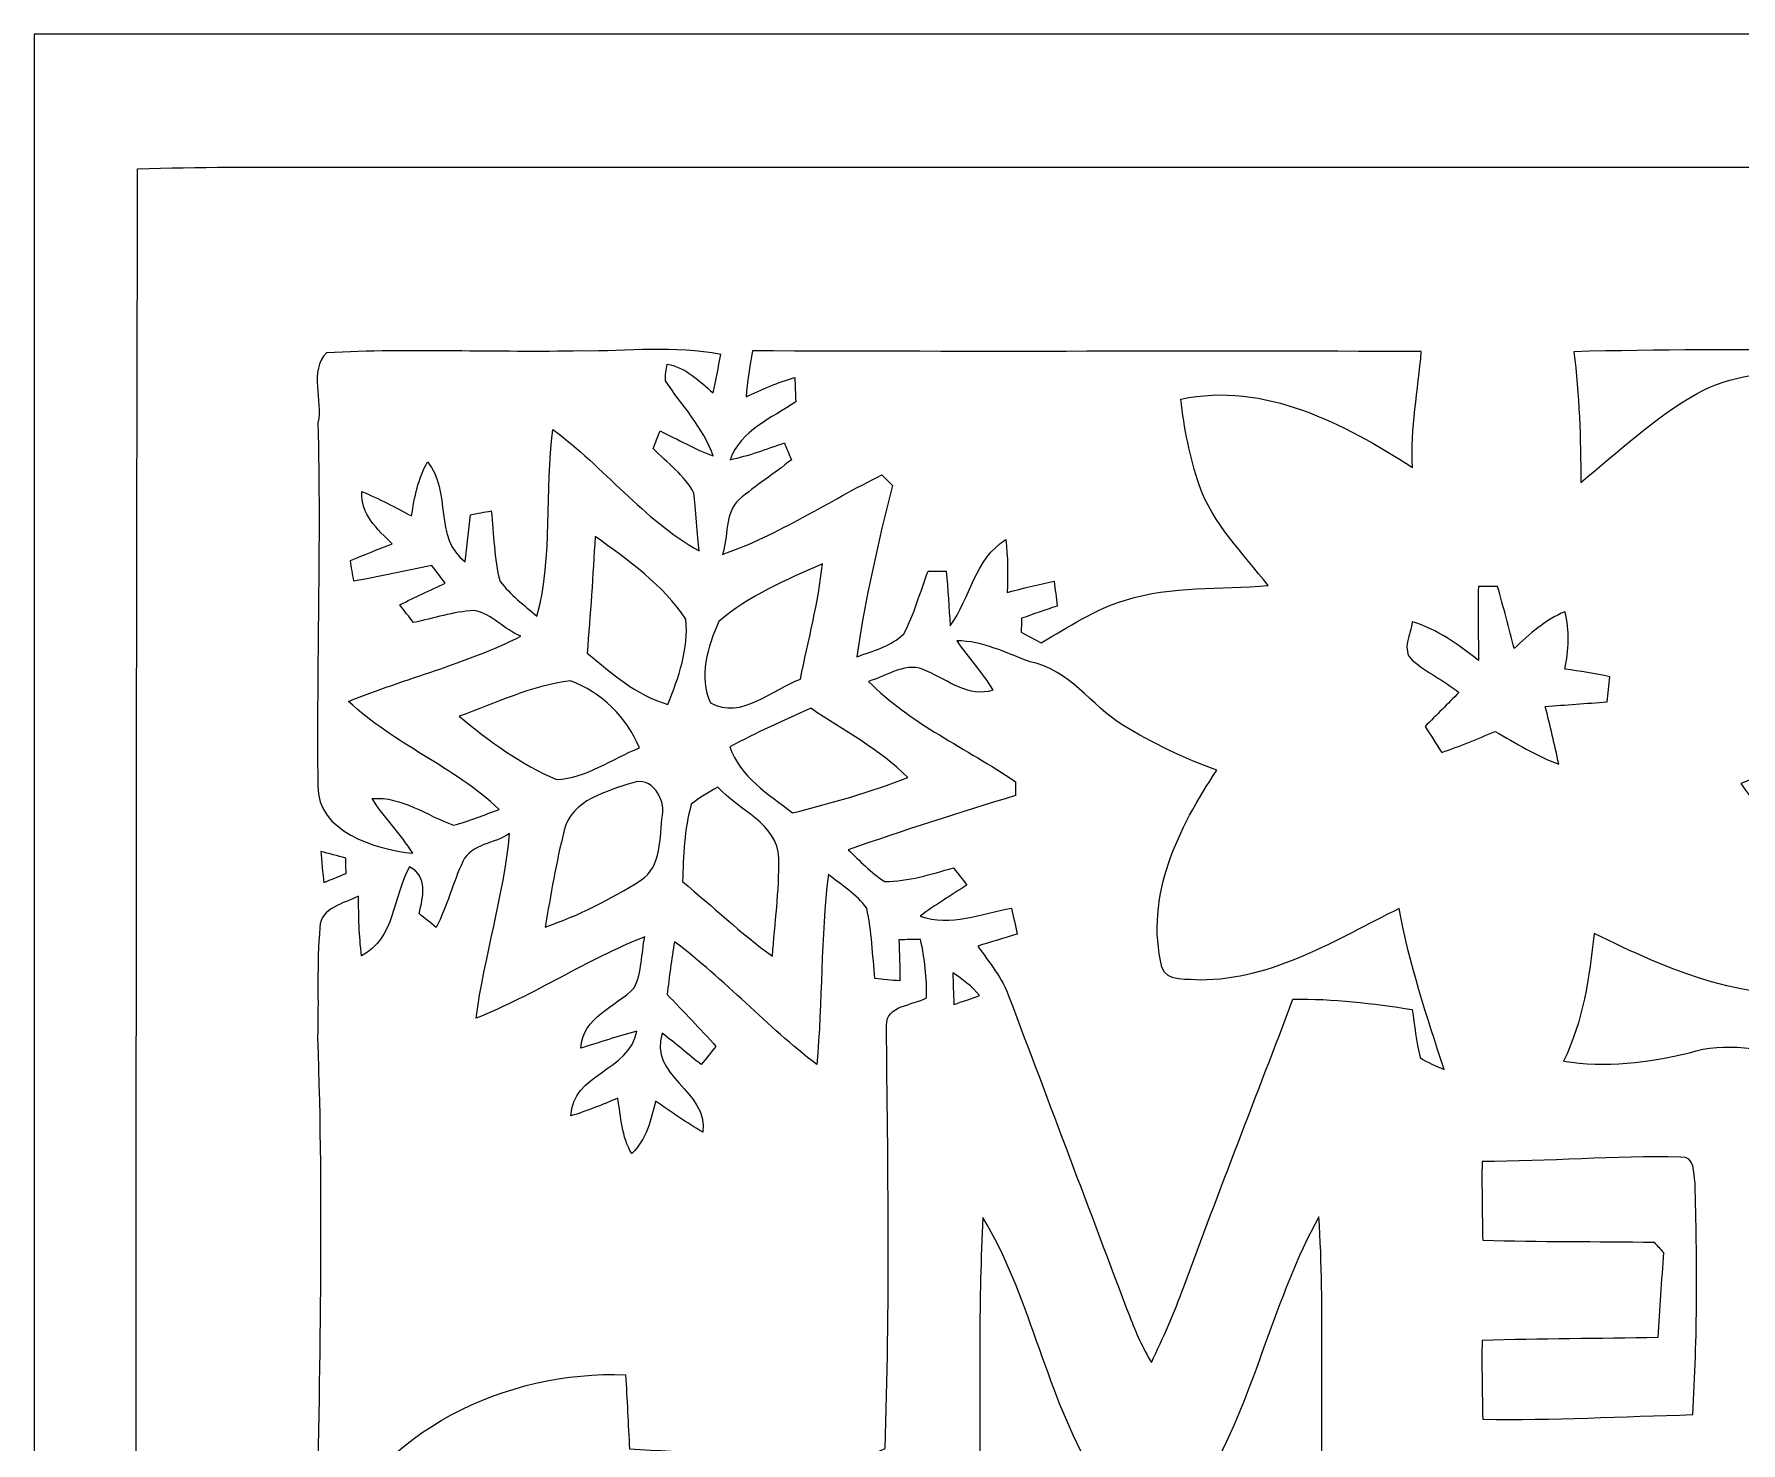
# Model space of a CAD drawing. Header units: centimetres. Extents: x -16.8 to 16.8, y -16.7 to 16.7.
# Drawn here: x -16.77 to -5, y 6.95 to 16.67 of the extents above; entities that cross this region are included whole.
import ezdxf

# ---------------------------------------------------------------- set-up
doc = ezdxf.new("R2010")
doc.units = ezdxf.units.CM
doc.header["$MEASUREMENT"] = 0
doc.layers.add('Layer 1', color=7, linetype='Continuous')

msp = doc.modelspace()

# ---------------------------------------------------------------- linework, layer by layer
at = {"layer": 'Layer 1', "color": 7}
for points, knots in [([(-16.77458, 16.66875), (-16.77458, 16.66875), (16.77458, 16.66875), (16.77458, 16.66875), (16.77458, 16.66875), (16.77458, 16.66875), (16.77458, -16.66875), (16.77458, -16.66875), (16.77458, -16.66875), (16.77458, -16.66875), (-16.77458, -16.66875), (-16.77458, -16.66875), (-16.77458, -16.66875), (-16.77458, -16.66875), (-16.77458, 16.66875), (-16.77458, 16.66875), (-16.77458, 16.66875), (-16.77458, 16.66875), (-16.77458, 16.66875), (-16.77458, 16.66875)], [0, 0, 0, 0, 0.16666667, 0.16666667, 0.16666667, 0.16666667, 0.33333333, 0.33333333, 0.33333333, 0.33333333, 0.5, 0.5, 0.5, 0.5, 0.66666667, 0.66666667, 0.66666667, 0.66666667, 1, 1, 1, 1]), ([(-16.06056, 15.74024), (-16.08032, 8.00664), (-16.06338, 0.2727), (-16.06903, -7.46125), (-16.06903, -7.46125), (-16.06162, -10.29264), (-16.0842, -13.12439), (-16.05774, -15.95543), (-16.05774, -15.95543), (-8.24159, -15.97342), (-0.42545, -15.9579), (7.39069, -15.96319), (7.39069, -15.96319), (10.10426, -15.95579), (12.81818, -15.97836), (15.53139, -15.95191), (15.53139, -15.95191), (15.5508, -8.21796), (15.53422, -0.48436), (15.53986, 7.24958), (15.53986, 7.24958), (15.53245, 10.08098), (15.55503, 12.91272), (15.52857, 15.74377), (15.52857, 15.74377), (5.41937, 15.76246), (-4.68983, 15.74518), (-14.79903, 15.75223), (-14.79903, 15.75223), (-15.21954, 15.75294), (-15.6404, 15.75223), (-16.06056, 15.74024)], [0, 0, 0, 0, 0.11111111, 0.11111111, 0.11111111, 0.11111111, 0.22222222, 0.22222222, 0.22222222, 0.22222222, 0.33333333, 0.33333333, 0.33333333, 0.33333333, 0.44444444, 0.44444444, 0.44444444, 0.44444444, 0.55555556, 0.55555556, 0.55555556, 0.55555556, 0.66666667, 0.66666667, 0.66666667, 0.66666667, 0.77777778, 0.77777778, 0.77777778, 0.77777778, 1, 1, 1, 1]), ([(-12.99986, 14.484), (-12.67919, 14.47976), (-12.35534, 14.52351), (-12.03784, 14.46001), (-12.03784, 14.46001), (-12.05371, 14.37111), (-12.07135, 14.28256), (-12.08934, 14.19437), (-12.08934, 14.19437), (-12.18424, 14.27586), (-12.27773, 14.3697), (-12.40649, 14.39298), (-12.40649, 14.39298), (-12.41566, 14.35559), (-12.41989, 14.31749), (-12.41954, 14.27903), (-12.41954, 14.27903), (-12.30701, 14.10829), (-12.15884, 13.9573), (-12.0904, 13.7608), (-12.0904, 13.7608), (-12.21811, 13.80525), (-12.33382, 13.87687), (-12.45658, 13.93225), (-12.45658, 13.93225), (-12.47246, 13.89204), (-12.48798, 13.85182), (-12.5035, 13.8116), (-12.5035, 13.8116), (-12.40755, 13.71177), (-12.28654, 13.62886), (-12.22269, 13.50292), (-12.22269, 13.50292), (-12.21387, 13.40379), (-12.19623, 13.20518), (-12.18706, 13.10605), (-12.18706, 13.10605), (-12.573, 13.32195), (-12.84358, 13.68249), (-13.1953, 13.94248), (-13.1953, 13.94248), (-13.2528, 13.51527), (-13.19213, 13.07253), (-13.30572, 12.65449), (-13.30572, 12.65449), (-13.39321, 12.73104), (-13.48952, 12.8016), (-13.55937, 12.89509), (-13.55937, 12.89509), (-13.60593, 13.05172), (-13.59923, 13.21964), (-13.62146, 13.38086), (-13.62146, 13.38086), (-13.66908, 13.37239), (-13.71671, 13.36357), (-13.76468, 13.3544), (-13.76468, 13.3544), (-13.77527, 13.24645), (-13.78726, 13.13815), (-13.80031, 13.0302), (-13.80031, 13.0302), (-14.02151, 13.19107), (-13.89309, 13.51774), (-14.06031, 13.71882), (-14.06031, 13.71882), (-14.12699, 13.60487), (-14.15098, 13.4747), (-14.17038, 13.34594), (-14.17038, 13.34594), (-14.28327, 13.40556), (-14.3951, 13.46623), (-14.51328, 13.51421), (-14.51328, 13.51421), (-14.5221, 13.35793), (-14.40815, 13.25245), (-14.30373, 13.15508), (-14.30373, 13.15508), (-14.40004, 13.11628), (-14.4967, 13.07853), (-14.59265, 13.03867), (-14.59265, 13.03867), (-14.58489, 12.99139), (-14.57713, 12.94412), (-14.56902, 12.89685), (-14.56902, 12.89685), (-14.38875, 12.92754), (-14.21024, 12.96846), (-14.03068, 13.0048), (-14.03068, 13.0048), (-13.99999, 12.96423), (-13.96894, 12.92366), (-13.93825, 12.88309), (-13.93825, 12.88309), (-14.04267, 12.833), (-14.14851, 12.78608), (-14.25152, 12.73281), (-14.25152, 12.73281), (-14.22012, 12.69224), (-14.18872, 12.65167), (-14.15733, 12.6111), (-14.15733, 12.6111), (-14.01868, 12.64003), (-13.88251, 12.68624), (-13.74034, 12.694), (-13.74034, 12.694), (-13.61828, 12.67284), (-13.52903, 12.56171), (-13.41649, 12.5162), (-13.41649, 12.5162), (-13.79749, 12.32641), (-14.21271, 12.22587), (-14.60606, 12.06782), (-14.60606, 12.06782), (-14.29314, 11.7729), (-13.87793, 11.61662), (-13.56572, 11.3224), (-13.56572, 11.3224), (-13.67014, 11.28501), (-13.77244, 11.23915), (-13.8811, 11.21445), (-13.8811, 11.21445), (-14.06701, 11.27831), (-14.23599, 11.41518), (-14.44343, 11.39684), (-14.44343, 11.39684), (-14.35982, 11.26384), (-14.24517, 11.15377), (-14.16262, 11.01972), (-14.16262, 11.01972), (-14.4205, 11.049), (-14.82266, 11.16683), (-14.81702, 11.48574), (-14.81702, 11.48574), (-14.8276, 12.32006), (-14.79515, 13.15402), (-14.81631, 13.98799), (-14.81631, 13.98799), (-14.78174, 14.14039), (-14.88052, 14.34641), (-14.7574, 14.47165), (-14.7574, 14.47165), (-14.17214, 14.50164), (-13.58583, 14.472), (-12.99986, 14.484)], [0, 0, 0, 0, 0.02702703, 0.02702703, 0.02702703, 0.02702703, 0.05405405, 0.05405405, 0.05405405, 0.05405405, 0.08108108, 0.08108108, 0.08108108, 0.08108108, 0.10810811, 0.10810811, 0.10810811, 0.10810811, 0.13513514, 0.13513514, 0.13513514, 0.13513514, 0.16216216, 0.16216216, 0.16216216, 0.16216216, 0.18918919, 0.18918919, 0.18918919, 0.18918919, 0.21621622, 0.21621622, 0.21621622, 0.21621622, 0.24324324, 0.24324324, 0.24324324, 0.24324324, 0.27027027, 0.27027027, 0.27027027, 0.27027027, 0.2972973, 0.2972973, 0.2972973, 0.2972973, 0.32432432, 0.32432432, 0.32432432, 0.32432432, 0.35135135, 0.35135135, 0.35135135, 0.35135135, 0.37837838, 0.37837838, 0.37837838, 0.37837838, 0.40540541, 0.40540541, 0.40540541, 0.40540541, 0.43243243, 0.43243243, 0.43243243, 0.43243243, 0.45945946, 0.45945946, 0.45945946, 0.45945946, 0.48648649, 0.48648649, 0.48648649, 0.48648649, 0.51351351, 0.51351351, 0.51351351, 0.51351351, 0.54054054, 0.54054054, 0.54054054, 0.54054054, 0.56756757, 0.56756757, 0.56756757, 0.56756757, 0.59459459, 0.59459459, 0.59459459, 0.59459459, 0.62162162, 0.62162162, 0.62162162, 0.62162162, 0.64864865, 0.64864865, 0.64864865, 0.64864865, 0.67567568, 0.67567568, 0.67567568, 0.67567568, 0.7027027, 0.7027027, 0.7027027, 0.7027027, 0.72972973, 0.72972973, 0.72972973, 0.72972973, 0.75675676, 0.75675676, 0.75675676, 0.75675676, 0.78378378, 0.78378378, 0.78378378, 0.78378378, 0.81081081, 0.81081081, 0.81081081, 0.81081081, 0.83783784, 0.83783784, 0.83783784, 0.83783784, 0.86486486, 0.86486486, 0.86486486, 0.86486486, 0.89189189, 0.89189189, 0.89189189, 0.89189189, 0.91891892, 0.91891892, 0.91891892, 0.91891892, 0.94594595, 0.94594595, 0.94594595, 0.94594595, 1, 1, 1, 1]), ([(-11.8177, 14.48435), (-10.27994, 14.47765), (-8.74219, 14.4847), (-7.20408, 14.48047), (-7.20408, 14.48047), (-7.22559, 14.21412), (-7.28028, 13.94989), (-7.26581, 13.68143), (-7.26581, 13.68143), (-7.73748, 13.98411), (-8.28322, 14.27339), (-8.86354, 14.15203), (-8.86354, 14.15203), (-8.84096, 13.95095), (-8.80039, 13.75198), (-8.7376, 13.55972), (-8.7376, 13.55972), (-8.642, 13.29126), (-8.43209, 13.08735), (-8.26135, 12.86581), (-8.26135, 12.86581), (-8.58908, 12.83688), (-8.92669, 12.86827), (-9.24419, 12.76562), (-9.24419, 12.76562), (-9.4555, 12.70564), (-9.63895, 12.579), (-9.82733, 12.47069), (-9.82733, 12.47069), (-9.87319, 12.49504), (-9.91941, 12.51938), (-9.96527, 12.54372), (-9.96527, 12.54372), (-9.96456, 12.56806), (-9.9628, 12.61639), (-9.96209, 12.64073), (-9.96209, 12.64073), (-9.8806, 12.66896), (-9.79911, 12.69718), (-9.71726, 12.72505), (-9.71726, 12.72505), (-9.72361, 12.78184), (-9.72996, 12.83899), (-9.73667, 12.89579), (-9.73667, 12.89579), (-9.84568, 12.87462), (-9.95327, 12.84605), (-10.06122, 12.81924), (-10.06122, 12.81924), (-10.05664, 12.94059), (-10.05628, 13.06266), (-10.0711, 13.18331), (-10.0711, 13.18331), (-10.28277, 13.04996), (-10.31804, 12.78043), (-10.45422, 12.58746), (-10.45422, 12.58746), (-10.46374, 12.71376), (-10.47009, 12.8397), (-10.48173, 12.96564), (-10.48173, 12.96564), (-10.51278, 12.96529), (-10.57557, 12.96494), (-10.60662, 12.96494), (-10.60662, 12.96494), (-10.66377, 12.82136), (-10.7001, 12.66896), (-10.77524, 12.53314), (-10.77524, 12.53314), (-10.86379, 12.44847), (-10.98621, 12.41425), (-11.09945, 12.37544), (-11.09945, 12.37544), (-11.04124, 12.77338), (-10.95199, 13.16602), (-10.85321, 13.55549), (-10.85321, 13.55549), (-10.8772, 13.58018), (-10.90119, 13.60487), (-10.92518, 13.62922), (-10.92518, 13.62922), (-11.29312, 13.44895), (-11.63708, 13.21435), (-12.02655, 13.081), (-12.02655, 13.081), (-11.98245, 13.19847), (-12.01385, 13.36604), (-11.91084, 13.46059), (-11.91084, 13.46059), (-11.79513, 13.55725), (-11.66742, 13.63874), (-11.5503, 13.73364), (-11.5503, 13.73364), (-11.56653, 13.77244), (-11.5824, 13.81125), (-11.59863, 13.85006), (-11.59863, 13.85006), (-11.72175, 13.80596), (-11.84487, 13.76151), (-11.97293, 13.73364), (-11.97293, 13.73364), (-11.90025, 13.9379), (-11.68718, 14.01939), (-11.52031, 14.13334), (-11.52031, 14.13334), (-11.52243, 14.18872), (-11.52419, 14.24446), (-11.52631, 14.3002), (-11.52631, 14.3002), (-11.64378, 14.26916), (-11.7535, 14.2173), (-11.86321, 14.1672), (-11.86321, 14.1672), (-11.85369, 14.27374), (-11.83746, 14.37957), (-11.8177, 14.48435)], [0, 0, 0, 0, 0.03333333, 0.03333333, 0.03333333, 0.03333333, 0.06666667, 0.06666667, 0.06666667, 0.06666667, 0.1, 0.1, 0.1, 0.1, 0.13333333, 0.13333333, 0.13333333, 0.13333333, 0.16666667, 0.16666667, 0.16666667, 0.16666667, 0.2, 0.2, 0.2, 0.2, 0.23333333, 0.23333333, 0.23333333, 0.23333333, 0.26666667, 0.26666667, 0.26666667, 0.26666667, 0.3, 0.3, 0.3, 0.3, 0.33333333, 0.33333333, 0.33333333, 0.33333333, 0.36666667, 0.36666667, 0.36666667, 0.36666667, 0.4, 0.4, 0.4, 0.4, 0.43333333, 0.43333333, 0.43333333, 0.43333333, 0.46666667, 0.46666667, 0.46666667, 0.46666667, 0.5, 0.5, 0.5, 0.5, 0.53333333, 0.53333333, 0.53333333, 0.53333333, 0.56666667, 0.56666667, 0.56666667, 0.56666667, 0.6, 0.6, 0.6, 0.6, 0.63333333, 0.63333333, 0.63333333, 0.63333333, 0.66666667, 0.66666667, 0.66666667, 0.66666667, 0.7, 0.7, 0.7, 0.7, 0.73333333, 0.73333333, 0.73333333, 0.73333333, 0.76666667, 0.76666667, 0.76666667, 0.76666667, 0.8, 0.8, 0.8, 0.8, 0.83333333, 0.83333333, 0.83333333, 0.83333333, 0.86666667, 0.86666667, 0.86666667, 0.86666667, 0.9, 0.9, 0.9, 0.9, 0.93333333, 0.93333333, 0.93333333, 0.93333333, 1, 1, 1, 1]), ([(-6.15244, 14.47871), (-4.98369, 14.51116), (-3.81423, 14.47165), (-2.64513, 14.47306), (-2.64513, 14.47306), (-2.91747, 14.16544), (-3.20499, 13.86734), (-3.43288, 13.52444), (-3.43288, 13.52444), (-3.63326, 13.16708), (-3.40536, 12.67037), (-3.00955, 12.58499), (-3.00955, 12.58499), (-2.87514, 12.53772), (-2.71709, 12.53031), (-2.59468, 12.61392), (-2.59468, 12.61392), (-2.3435, 12.74657), (-2.22109, 13.0175), (-2.00237, 13.18648), (-2.00237, 13.18648), (-1.86584, 13.23481), (-1.72438, 13.12686), (-1.59526, 13.09017), (-1.59526, 13.09017), (-1.63195, 12.97481), (-1.62913, 12.84111), (-1.69474, 12.73457), (-1.69474, 12.73457), (-2.08774, 12.1599), (-2.56328, 11.64907), (-2.97709, 11.09028), (-2.97709, 11.09028), (-3.20569, 10.77877), (-3.47521, 10.49726), (-3.67524, 10.16529), (-3.67524, 10.16529), (-3.7719, 10.01007), (-3.77119, 9.80581), (-3.69429, 9.64247), (-3.69429, 9.64247), (-3.61456, 9.44633), (-3.41559, 9.34261), (-3.26178, 9.21279), (-3.26178, 9.21279), (-3.2699, 9.10766), (-3.27554, 9.00077), (-3.28789, 8.896), (-3.28789, 8.896), (-3.44734, 9.03746), (-3.57364, 9.21738), (-3.76096, 9.32497), (-3.76096, 9.32497), (-4.00685, 9.49607), (-4.30424, 9.5631), (-4.5914, 9.62695), (-4.5914, 9.62695), (-4.84152, 9.66011), (-5.10787, 9.72679), (-5.35446, 9.64494), (-5.35446, 9.64494), (-5.63633, 9.57651), (-5.93443, 9.54017), (-6.223, 9.58603), (-6.223, 9.58603), (-6.08753, 9.86226), (-6.04414, 10.16459), (-6.01204, 10.46692), (-6.01204, 10.46692), (-5.49981, 10.21715), (-4.91984, 9.95751), (-4.34023, 10.08204), (-4.34023, 10.08204), (-4.37833, 10.30464), (-4.4256, 10.52724), (-4.50427, 10.73961), (-4.50427, 10.73961), (-4.60975, 11.02889), (-4.82353, 11.25573), (-5.00027, 11.50197), (-5.00027, 11.50197), (-4.43759, 11.70587), (-3.84281, 11.99762), (-3.5814, 12.57124), (-3.5814, 12.57124), (-3.91936, 12.80724), (-4.32506, 12.88203), (-4.72158, 12.95365), (-4.72158, 12.95365), (-4.5212, 13.38686), (-4.45664, 13.86911), (-4.54166, 14.34006), (-4.54166, 14.34006), (-4.79919, 14.33618), (-5.0733, 14.32348), (-5.30119, 14.19013), (-5.30119, 14.19013), (-5.59788, 14.02609), (-5.84165, 13.78867), (-6.10376, 13.57771), (-6.10376, 13.57771), (-6.10553, 13.87863), (-6.11188, 14.1799), (-6.15244, 14.47871)], [0, 0, 0, 0, 0.03703704, 0.03703704, 0.03703704, 0.03703704, 0.07407407, 0.07407407, 0.07407407, 0.07407407, 0.11111111, 0.11111111, 0.11111111, 0.11111111, 0.14814815, 0.14814815, 0.14814815, 0.14814815, 0.18518519, 0.18518519, 0.18518519, 0.18518519, 0.22222222, 0.22222222, 0.22222222, 0.22222222, 0.25925926, 0.25925926, 0.25925926, 0.25925926, 0.2962963, 0.2962963, 0.2962963, 0.2962963, 0.33333333, 0.33333333, 0.33333333, 0.33333333, 0.37037037, 0.37037037, 0.37037037, 0.37037037, 0.40740741, 0.40740741, 0.40740741, 0.40740741, 0.44444444, 0.44444444, 0.44444444, 0.44444444, 0.48148148, 0.48148148, 0.48148148, 0.48148148, 0.51851852, 0.51851852, 0.51851852, 0.51851852, 0.55555556, 0.55555556, 0.55555556, 0.55555556, 0.59259259, 0.59259259, 0.59259259, 0.59259259, 0.62962963, 0.62962963, 0.62962963, 0.62962963, 0.66666667, 0.66666667, 0.66666667, 0.66666667, 0.7037037, 0.7037037, 0.7037037, 0.7037037, 0.74074074, 0.74074074, 0.74074074, 0.74074074, 0.77777778, 0.77777778, 0.77777778, 0.77777778, 0.81481481, 0.81481481, 0.81481481, 0.81481481, 0.85185185, 0.85185185, 0.85185185, 0.85185185, 0.88888889, 0.88888889, 0.88888889, 0.88888889, 0.92592593, 0.92592593, 0.92592593, 0.92592593, 1, 1, 1, 1]), ([(-12.90426, 13.20482), (-12.67601, 13.04184), (-12.43506, 12.86969), (-12.27914, 12.63368), (-12.27914, 12.63368), (-12.25621, 12.43118), (-12.32923, 12.23186), (-12.40261, 12.0463), (-12.40261, 12.0463), (-12.61992, 12.10874), (-12.78819, 12.26114), (-12.95929, 12.39979), (-12.95929, 12.39979), (-12.93777, 12.6679), (-12.91837, 12.93636), (-12.90426, 13.20482)], [0, 0, 0, 0, 0.2, 0.2, 0.2, 0.2, 0.4, 0.4, 0.4, 0.4, 0.6, 0.6, 0.6, 0.6, 1, 1, 1, 1]), ([(-12.05054, 12.6178), (-11.84593, 12.79948), (-11.58311, 12.90391), (-11.33581, 13.01679), (-11.33581, 13.01679), (-11.36474, 12.74762), (-11.43423, 12.48551), (-11.48786, 12.22093), (-11.48786, 12.22093), (-11.6773, 12.15072), (-11.89708, 11.93906), (-12.10839, 12.05724), (-12.10839, 12.05724), (-12.192, 12.23257), (-12.12674, 12.44917), (-12.05054, 12.6178)], [0, 0, 0, 0, 0.2, 0.2, 0.2, 0.2, 0.4, 0.4, 0.4, 0.4, 0.6, 0.6, 0.6, 0.6, 1, 1, 1, 1]), ([(-6.81002, 12.85981), (-6.77686, 12.85981), (-6.71089, 12.85946), (-6.67773, 12.85946), (-6.67773, 12.85946), (-6.63787, 12.71729), (-6.59941, 12.57476), (-6.56273, 12.43154), (-6.56273, 12.43154), (-6.45971, 12.53314), (-6.34859, 12.62909), (-6.21348, 12.68589), (-6.21348, 12.68589), (-6.18102, 12.55536), (-6.18561, 12.4206), (-6.21348, 12.29007), (-6.21348, 12.29007), (-6.10976, 12.2749), (-6.00569, 12.25973), (-5.90303, 12.23716), (-5.90303, 12.23716), (-5.90973, 12.1793), (-5.91573, 12.12144), (-5.92243, 12.06394), (-5.92243, 12.06394), (-6.06566, 12.05336), (-6.20783, 12.04313), (-6.35035, 12.03219), (-6.35035, 12.03219), (-6.31366, 11.90131), (-6.28509, 11.76831), (-6.25651, 11.63532), (-6.25651, 11.63532), (-6.41209, 11.69106), (-6.55179, 11.78031), (-6.69537, 11.86004), (-6.69537, 11.86004), (-6.81673, 11.80853), (-6.93843, 11.75738), (-7.06367, 11.71504), (-7.06367, 11.71504), (-7.10177, 11.77466), (-7.13987, 11.83464), (-7.17762, 11.89461), (-7.17762, 11.89461), (-7.10001, 11.97257), (-7.02204, 12.05054), (-6.94514, 12.12956), (-6.94514, 12.12956), (-7.04744, 12.21034), (-7.16774, 12.26608), (-7.26652, 12.35146), (-7.26652, 12.35146), (-7.34413, 12.42236), (-7.27639, 12.53137), (-7.26687, 12.61604), (-7.26687, 12.61604), (-7.09295, 12.5663), (-6.94866, 12.4587), (-6.80967, 12.34899), (-6.80967, 12.34899), (-6.81038, 12.51938), (-6.81496, 12.68977), (-6.81002, 12.85981)], [0, 0, 0, 0, 0.05882353, 0.05882353, 0.05882353, 0.05882353, 0.11764706, 0.11764706, 0.11764706, 0.11764706, 0.17647059, 0.17647059, 0.17647059, 0.17647059, 0.23529412, 0.23529412, 0.23529412, 0.23529412, 0.29411765, 0.29411765, 0.29411765, 0.29411765, 0.35294118, 0.35294118, 0.35294118, 0.35294118, 0.41176471, 0.41176471, 0.41176471, 0.41176471, 0.47058824, 0.47058824, 0.47058824, 0.47058824, 0.52941176, 0.52941176, 0.52941176, 0.52941176, 0.58823529, 0.58823529, 0.58823529, 0.58823529, 0.64705882, 0.64705882, 0.64705882, 0.64705882, 0.70588235, 0.70588235, 0.70588235, 0.70588235, 0.76470588, 0.76470588, 0.76470588, 0.76470588, 0.82352941, 0.82352941, 0.82352941, 0.82352941, 0.88235294, 0.88235294, 0.88235294, 0.88235294, 1, 1, 1, 1]), ([(-10.40906, 12.48516), (-10.2295, 12.48551), (-10.06863, 12.40084), (-9.90388, 12.34017), (-9.90388, 12.34017), (-9.63224, 12.28866), (-9.48373, 12.03995), (-9.26289, 11.90272), (-9.26289, 11.90272), (-9.05792, 11.77925), (-8.84132, 11.67377), (-8.61554, 11.59369), (-8.61554, 11.59369), (-8.87801, 11.19576), (-9.11543, 10.72515), (-8.99336, 10.23408), (-8.99336, 10.23408), (-8.96549, 10.12719), (-8.80145, 10.15541), (-8.73054, 10.14554), (-8.73054, 10.14554), (-8.22678, 10.14554), (-7.79216, 10.42635), (-7.35612, 10.63978), (-7.35612, 10.63978), (-7.28909, 10.25984), (-7.16527, 9.89471), (-7.04709, 9.52888), (-7.04709, 9.52888), (-7.10318, 9.55393), (-7.16209, 9.57545), (-7.21184, 9.61178), (-7.21184, 9.61178), (-7.239, 9.72079), (-7.25064, 9.83156), (-7.26652, 9.94198), (-7.26652, 9.94198), (-7.53851, 9.98608), (-7.81403, 10.01748), (-8.08955, 10.01466), (-8.08955, 10.01466), (-8.33861, 9.35249), (-8.59966, 8.69456), (-8.84308, 8.02993), (-8.84308, 8.02993), (-8.90799, 7.85177), (-8.9849, 7.67856), (-9.06674, 7.50746), (-9.06674, 7.50746), (-9.12495, 7.60906), (-9.17469, 7.71525), (-9.21597, 7.82461), (-9.21597, 7.82461), (-9.49396, 8.55804), (-9.76948, 9.29217), (-10.04711, 10.02559), (-10.04711, 10.02559), (-10.09333, 10.15859), (-10.18505, 10.26654), (-10.26442, 10.38013), (-10.26442, 10.38013), (-10.17411, 10.40836), (-10.08345, 10.43517), (-9.99278, 10.46268), (-9.99278, 10.46268), (-10.00548, 10.52266), (-10.01854, 10.58228), (-10.03124, 10.64189), (-10.03124, 10.64189), (-10.23867, 10.60344), (-10.45281, 10.51278), (-10.662, 10.58686), (-10.662, 10.58686), (-10.55793, 10.66412), (-10.44646, 10.73044), (-10.33886, 10.80241), (-10.33886, 10.80241), (-10.3699, 10.84157), (-10.4013, 10.88037), (-10.43234, 10.91918), (-10.43234, 10.91918), (-10.58757, 10.87543), (-10.74349, 10.82534), (-10.90718, 10.82534), (-10.90718, 10.82534), (-11.00102, 10.88531), (-11.07687, 10.96857), (-11.15801, 11.04371), (-11.15801, 11.04371), (-10.77666, 11.17812), (-10.39107, 11.30124), (-10.00372, 11.41801), (-10.00372, 11.41801), (-10.00372, 11.44199), (-10.00407, 11.48962), (-10.00407, 11.51326), (-10.00407, 11.51326), (-10.34098, 11.74432), (-10.72974, 11.91189), (-11.01901, 12.20541), (-11.01901, 12.20541), (-10.89096, 12.24033), (-10.74914, 12.35181), (-10.61614, 12.27631), (-10.61614, 12.27631), (-10.47186, 12.21599), (-10.32651, 12.0904), (-10.15929, 12.14473), (-10.15929, 12.14473), (-10.23267, 12.26538), (-10.32863, 12.3698), (-10.40906, 12.48516)], [0, 0, 0, 0, 0.03448276, 0.03448276, 0.03448276, 0.03448276, 0.06896552, 0.06896552, 0.06896552, 0.06896552, 0.10344828, 0.10344828, 0.10344828, 0.10344828, 0.13793103, 0.13793103, 0.13793103, 0.13793103, 0.17241379, 0.17241379, 0.17241379, 0.17241379, 0.20689655, 0.20689655, 0.20689655, 0.20689655, 0.24137931, 0.24137931, 0.24137931, 0.24137931, 0.27586207, 0.27586207, 0.27586207, 0.27586207, 0.31034483, 0.31034483, 0.31034483, 0.31034483, 0.34482759, 0.34482759, 0.34482759, 0.34482759, 0.37931034, 0.37931034, 0.37931034, 0.37931034, 0.4137931, 0.4137931, 0.4137931, 0.4137931, 0.44827586, 0.44827586, 0.44827586, 0.44827586, 0.48275862, 0.48275862, 0.48275862, 0.48275862, 0.51724138, 0.51724138, 0.51724138, 0.51724138, 0.55172414, 0.55172414, 0.55172414, 0.55172414, 0.5862069, 0.5862069, 0.5862069, 0.5862069, 0.62068966, 0.62068966, 0.62068966, 0.62068966, 0.65517241, 0.65517241, 0.65517241, 0.65517241, 0.68965517, 0.68965517, 0.68965517, 0.68965517, 0.72413793, 0.72413793, 0.72413793, 0.72413793, 0.75862069, 0.75862069, 0.75862069, 0.75862069, 0.79310345, 0.79310345, 0.79310345, 0.79310345, 0.82758621, 0.82758621, 0.82758621, 0.82758621, 0.86206897, 0.86206897, 0.86206897, 0.86206897, 0.89655172, 0.89655172, 0.89655172, 0.89655172, 0.93103448, 0.93103448, 0.93103448, 0.93103448, 1, 1, 1, 1]), ([(-13.84194, 11.96516), (-13.58971, 12.05406), (-13.3417, 12.17895), (-13.07359, 12.20823), (-13.07359, 12.20823), (-12.86334, 12.1345), (-12.68342, 11.95423), (-12.59875, 11.74679), (-12.59875, 11.74679), (-12.78643, 11.67165), (-12.96388, 11.53936), (-13.17166, 11.52772), (-13.17166, 11.52772), (-13.41473, 11.63461), (-13.63804, 11.79407), (-13.84194, 11.96516)], [0, 0, 0, 0, 0.2, 0.2, 0.2, 0.2, 0.4, 0.4, 0.4, 0.4, 0.6, 0.6, 0.6, 0.6, 1, 1, 1, 1]), ([(-11.97469, 11.75491), (-11.7916, 11.84981), (-11.60498, 11.93765), (-11.41624, 12.02055), (-11.41624, 12.02055), (-11.19152, 11.86462), (-10.94034, 11.73939), (-10.74738, 11.54183), (-10.74738, 11.54183), (-11.00596, 11.44164), (-11.27337, 11.36579), (-11.54218, 11.29877), (-11.54218, 11.29877), (-11.70764, 11.42788), (-11.90343, 11.54501), (-11.97469, 11.75491)], [0, 0, 0, 0, 0.2, 0.2, 0.2, 0.2, 0.4, 0.4, 0.4, 0.4, 0.6, 0.6, 0.6, 0.6, 1, 1, 1, 1]), ([(-12.64497, 11.50655), (-12.51691, 11.55347), (-12.41813, 11.39754), (-12.44, 11.2836), (-12.44, 11.2836), (-12.45976, 11.13402), (-12.44106, 10.92553), (-12.5917, 10.83204), (-12.5917, 10.83204), (-12.79913, 10.70363), (-13.0175, 10.58933), (-13.24892, 10.51066), (-13.24892, 10.51066), (-13.21047, 10.73432), (-13.17272, 10.95904), (-13.11734, 11.17953), (-13.11734, 11.17953), (-13.06513, 11.38943), (-12.82136, 11.44764), (-12.64497, 11.50655)], [0, 0, 0, 0, 0.16666667, 0.16666667, 0.16666667, 0.16666667, 0.33333333, 0.33333333, 0.33333333, 0.33333333, 0.5, 0.5, 0.5, 0.5, 0.66666667, 0.66666667, 0.66666667, 0.66666667, 1, 1, 1, 1]), ([(-12.24068, 11.35768), (-12.186, 11.40601), (-12.12039, 11.43917), (-12.05865, 11.47692), (-12.05865, 11.47692), (-11.9186, 11.31852), (-11.64449, 11.22609), (-11.63673, 10.98621), (-11.63673, 10.98621), (-11.63355, 10.76078), (-11.6646, 10.53571), (-11.68153, 10.31099), (-11.68153, 10.31099), (-11.89919, 10.46833), (-12.09358, 10.65424), (-12.30136, 10.82428), (-12.30136, 10.82428), (-12.2936, 11.00243), (-12.29113, 11.18517), (-12.24068, 11.35768)], [0, 0, 0, 0, 0.16666667, 0.16666667, 0.16666667, 0.16666667, 0.33333333, 0.33333333, 0.33333333, 0.33333333, 0.5, 0.5, 0.5, 0.5, 0.66666667, 0.66666667, 0.66666667, 0.66666667, 1, 1, 1, 1]), ([(-13.49446, 11.15624), (-13.53397, 10.72515), (-13.66873, 10.31028), (-13.72553, 9.88201), (-13.72553, 9.88201), (-13.32442, 10.04217), (-12.96353, 10.28629), (-12.56171, 10.44328), (-12.56171, 10.44328), (-12.5857, 10.32863), (-12.58076, 10.20022), (-12.63403, 10.09156), (-12.63403, 10.09156), (-12.7635, 9.96068), (-12.98963, 9.89012), (-13.00374, 9.67705), (-13.00374, 9.67705), (-12.87392, 9.71374), (-12.74657, 9.7596), (-12.61569, 9.79382), (-12.61569, 9.79382), (-12.66649, 9.51512), (-13.06583, 9.50207), (-13.07112, 9.20891), (-13.07112, 9.20891), (-12.96106, 9.24278), (-12.85416, 9.28582), (-12.74868, 9.33132), (-12.74868, 9.33132), (-12.72434, 9.20397), (-12.72223, 9.06321), (-12.65167, 8.94856), (-12.65167, 8.94856), (-12.55148, 9.04452), (-12.51797, 9.18104), (-12.48763, 9.31086), (-12.48763, 9.31086), (-12.37897, 9.23925), (-12.2749, 9.16023), (-12.16096, 9.09673), (-12.16096, 9.09673), (-12.12109, 9.37895), (-12.54054, 9.48584), (-12.44141, 9.779), (-12.44141, 9.779), (-12.35004, 9.7088), (-12.26256, 9.63436), (-12.1726, 9.56275), (-12.1726, 9.56275), (-12.13873, 9.60473), (-12.10451, 9.64636), (-12.07029, 9.68834), (-12.07029, 9.68834), (-12.17965, 9.8104), (-12.29395, 9.92787), (-12.40649, 10.04641), (-12.40649, 10.04641), (-12.39379, 10.16847), (-12.37686, 10.28912), (-12.3571, 10.40977), (-12.3571, 10.40977), (-12.01032, 10.15083), (-11.71928, 9.82557), (-11.37532, 9.56275), (-11.37532, 9.56275), (-11.33404, 9.99878), (-11.34992, 10.43834), (-11.29524, 10.87332), (-11.29524, 10.87332), (-11.20352, 10.801), (-11.10015, 10.73538), (-11.02995, 10.64119), (-11.02995, 10.64119), (-10.99644, 10.48138), (-10.99044, 10.31769), (-10.97351, 10.15577), (-10.97351, 10.15577), (-10.91671, 10.15012), (-10.85956, 10.14518), (-10.80241, 10.13989), (-10.80241, 10.13989), (-10.80135, 10.23479), (-10.80453, 10.32933), (-10.80805, 10.42352), (-10.80805, 10.42352), (-10.75831, 10.42423), (-10.70892, 10.42494), (-10.65918, 10.42529), (-10.65918, 10.42529), (-10.63025, 10.293), (-10.61544, 10.15824), (-10.61755, 10.02277), (-10.61755, 10.02277), (-10.71563, 9.96879), (-10.89307, 9.97267), (-10.89484, 9.83403), (-10.89484, 9.83403), (-10.8839, 8.86142), (-10.86908, 7.88846), (-10.90401, 6.91621), (-10.90401, 6.91621), (-10.98938, 6.87599), (-11.07546, 6.83683), (-11.16013, 6.79485), (-11.16013, 6.79485), (-11.12661, 6.37081), (-11.12344, 5.94431), (-11.15272, 5.51956), (-11.15272, 5.51956), (-11.45893, 5.52097), (-11.76514, 5.52379), (-12.071, 5.53226), (-12.071, 5.53226), (-12.0837, 5.9817), (-12.08158, 6.43149), (-12.09146, 6.88128), (-12.09146, 6.88128), (-12.28302, 6.89222), (-12.47493, 6.90174), (-12.66649, 6.91197), (-12.66649, 6.91197), (-12.67636, 7.08307), (-12.68342, 7.25346), (-12.69471, 7.42386), (-12.69471, 7.42386), (-13.51386, 7.45631), (-14.40109, 7.03933), (-14.73941, 6.26251), (-14.73941, 6.26251), (-14.76093, 6.2671), (-14.80361, 6.27592), (-14.82513, 6.2805), (-14.82513, 6.2805), (-14.80749, 7.43656), (-14.7768, 8.59331), (-14.81949, 9.74937), (-14.81949, 9.74937), (-14.80996, 10.00266), (-14.82619, 10.25701), (-14.80291, 10.50925), (-14.80291, 10.50925), (-14.79726, 10.64789), (-14.6364, 10.67223), (-14.53727, 10.7248), (-14.53727, 10.7248), (-14.53515, 10.58792), (-14.53339, 10.44963), (-14.51575, 10.31346), (-14.51575, 10.31346), (-14.28221, 10.43199), (-14.30055, 10.72409), (-14.18414, 10.92764), (-14.18414, 10.92764), (-14.05431, 10.85709), (-14.091, 10.72056), (-14.11852, 10.60379), (-14.11852, 10.60379), (-14.07936, 10.57204), (-14.03985, 10.54029), (-14.00034, 10.50854), (-14.00034, 10.50854), (-13.9252, 10.65495), (-13.88604, 10.81581), (-13.81619, 10.96398), (-13.81619, 10.96398), (-13.76045, 11.08604), (-13.59323, 11.08569), (-13.49446, 11.15624)], [0, 0, 0, 0, 0.02325581, 0.02325581, 0.02325581, 0.02325581, 0.04651163, 0.04651163, 0.04651163, 0.04651163, 0.06976744, 0.06976744, 0.06976744, 0.06976744, 0.09302326, 0.09302326, 0.09302326, 0.09302326, 0.11627907, 0.11627907, 0.11627907, 0.11627907, 0.13953488, 0.13953488, 0.13953488, 0.13953488, 0.1627907, 0.1627907, 0.1627907, 0.1627907, 0.18604651, 0.18604651, 0.18604651, 0.18604651, 0.20930233, 0.20930233, 0.20930233, 0.20930233, 0.23255814, 0.23255814, 0.23255814, 0.23255814, 0.25581395, 0.25581395, 0.25581395, 0.25581395, 0.27906977, 0.27906977, 0.27906977, 0.27906977, 0.30232558, 0.30232558, 0.30232558, 0.30232558, 0.3255814, 0.3255814, 0.3255814, 0.3255814, 0.34883721, 0.34883721, 0.34883721, 0.34883721, 0.37209302, 0.37209302, 0.37209302, 0.37209302, 0.39534884, 0.39534884, 0.39534884, 0.39534884, 0.41860465, 0.41860465, 0.41860465, 0.41860465, 0.44186047, 0.44186047, 0.44186047, 0.44186047, 0.46511628, 0.46511628, 0.46511628, 0.46511628, 0.48837209, 0.48837209, 0.48837209, 0.48837209, 0.51162791, 0.51162791, 0.51162791, 0.51162791, 0.53488372, 0.53488372, 0.53488372, 0.53488372, 0.55813953, 0.55813953, 0.55813953, 0.55813953, 0.58139535, 0.58139535, 0.58139535, 0.58139535, 0.60465116, 0.60465116, 0.60465116, 0.60465116, 0.62790698, 0.62790698, 0.62790698, 0.62790698, 0.65116279, 0.65116279, 0.65116279, 0.65116279, 0.6744186, 0.6744186, 0.6744186, 0.6744186, 0.69767442, 0.69767442, 0.69767442, 0.69767442, 0.72093023, 0.72093023, 0.72093023, 0.72093023, 0.74418605, 0.74418605, 0.74418605, 0.74418605, 0.76744186, 0.76744186, 0.76744186, 0.76744186, 0.79069767, 0.79069767, 0.79069767, 0.79069767, 0.81395349, 0.81395349, 0.81395349, 0.81395349, 0.8372093, 0.8372093, 0.8372093, 0.8372093, 0.86046512, 0.86046512, 0.86046512, 0.86046512, 0.88372093, 0.88372093, 0.88372093, 0.88372093, 0.90697674, 0.90697674, 0.90697674, 0.90697674, 0.93023256, 0.93023256, 0.93023256, 0.93023256, 0.95348837, 0.95348837, 0.95348837, 0.95348837, 1, 1, 1, 1]), ([(-14.79726, 11.03207), (-14.73976, 11.0176), (-14.68226, 11.00243), (-14.62476, 10.98726), (-14.62476, 10.98726), (-14.62405, 10.96045), (-14.62299, 10.90754), (-14.62229, 10.88108), (-14.62229, 10.88108), (-14.67379, 10.85991), (-14.7253, 10.83874), (-14.7768, 10.81793), (-14.7768, 10.81793), (-14.78209, 10.87155), (-14.79233, 10.97844), (-14.79726, 11.03207)], [0, 0, 0, 0, 0.2, 0.2, 0.2, 0.2, 0.4, 0.4, 0.4, 0.4, 0.6, 0.6, 0.6, 0.6, 1, 1, 1, 1]), ([(-10.43587, 10.19669), (-10.37061, 10.14977), (-10.30288, 10.10356), (-10.25243, 10.0397), (-10.25243, 10.0397), (-10.31028, 10.01642), (-10.3699, 9.99702), (-10.42917, 9.97761), (-10.42917, 9.97761), (-10.4327, 10.05064), (-10.43552, 10.12366), (-10.43587, 10.19669)], [0, 0, 0, 0, 0.25, 0.25, 0.25, 0.25, 0.5, 0.5, 0.5, 0.5, 1, 1, 1, 1]), ([(-6.78498, 8.89423), (-6.32848, 8.89494), (-5.87163, 8.93551), (-5.41514, 8.92422), (-5.41514, 8.92422), (-5.3153, 8.93304), (-5.32624, 8.81521), (-5.31566, 8.74642), (-5.31566, 8.74642), (-5.30013, 8.21408), (-5.29908, 7.68032), (-5.33118, 7.14869), (-5.33118, 7.14869), (-5.81448, 7.13705), (-6.29708, 7.10882), (-6.78039, 7.11694), (-6.78039, 7.11694), (-6.78356, 7.29862), (-6.7878, 7.47924), (-6.78498, 7.66092), (-6.78498, 7.66092), (-6.38104, 7.67327), (-5.97676, 7.67115), (-5.57248, 7.68138), (-5.57248, 7.68138), (-5.55978, 7.87717), (-5.54743, 8.07261), (-5.53332, 8.26805), (-5.53332, 8.26805), (-5.55519, 8.29134), (-5.57671, 8.31462), (-5.59823, 8.3379), (-5.59823, 8.3379), (-5.99228, 8.34319), (-6.38634, 8.34108), (-6.78039, 8.35131), (-6.78039, 8.35131), (-6.78356, 8.53264), (-6.78744, 8.71326), (-6.78498, 8.89423)], [0, 0, 0, 0, 0.09090909, 0.09090909, 0.09090909, 0.09090909, 0.18181818, 0.18181818, 0.18181818, 0.18181818, 0.27272727, 0.27272727, 0.27272727, 0.27272727, 0.36363636, 0.36363636, 0.36363636, 0.36363636, 0.45454545, 0.45454545, 0.45454545, 0.45454545, 0.54545455, 0.54545455, 0.54545455, 0.54545455, 0.63636364, 0.63636364, 0.63636364, 0.63636364, 0.72727273, 0.72727273, 0.72727273, 0.72727273, 0.81818182, 0.81818182, 0.81818182, 0.81818182, 1, 1, 1, 1]), ([(-10.22879, 8.50865), (-9.90706, 7.97454), (-9.80475, 7.34025), (-9.49995, 6.79979), (-9.49995, 6.79979), (-9.22267, 6.74652), (-8.93727, 6.76557), (-8.65611, 6.75111), (-8.65611, 6.75111), (-8.34566, 7.31097), (-8.21972, 7.95267), (-7.91139, 8.51359), (-7.91139, 8.51359), (-7.86694, 7.87188), (-7.90963, 7.22842), (-7.88035, 6.58566), (-7.88035, 6.58566), (-7.85566, 6.56202), (-7.83061, 6.53768), (-7.80556, 6.51334), (-7.80556, 6.51334), (-7.03545, 6.4957), (-6.26498, 6.52815), (-5.49522, 6.50099), (-5.49522, 6.50099), (-5.40526, 6.49958), (-5.33753, 6.43467), (-5.27191, 6.3814), (-5.27191, 6.3814), (-5.64974, 6.34048), (-6.02897, 6.31507), (-6.40503, 6.26251), (-6.40503, 6.26251), (-6.66327, 6.28227), (-6.91868, 6.34894), (-7.17973, 6.33624), (-7.17973, 6.33624), (-7.45772, 6.35353), (-7.72301, 6.24452), (-7.95902, 6.10799), (-7.95902, 6.10799), (-7.995, 6.26569), (-8.00735, 6.42726), (-8.03945, 6.58566), (-8.03945, 6.58566), (-8.23066, 6.58072), (-8.42151, 6.57401), (-8.61236, 6.5659), (-8.61236, 6.5659), (-8.62859, 6.39374), (-8.63776, 6.22124), (-8.65117, 6.04873), (-8.65117, 6.04873), (-8.92916, 6.24981), (-9.19092, 6.48582), (-9.51689, 6.60753), (-9.51689, 6.60753), (-9.75607, 6.69396), (-10.00584, 6.74476), (-10.24925, 6.81567), (-10.24925, 6.81567), (-10.24819, 7.38011), (-10.25913, 7.94491), (-10.22879, 8.50865)], [0, 0, 0, 0, 0.05882353, 0.05882353, 0.05882353, 0.05882353, 0.11764706, 0.11764706, 0.11764706, 0.11764706, 0.17647059, 0.17647059, 0.17647059, 0.17647059, 0.23529412, 0.23529412, 0.23529412, 0.23529412, 0.29411765, 0.29411765, 0.29411765, 0.29411765, 0.35294118, 0.35294118, 0.35294118, 0.35294118, 0.41176471, 0.41176471, 0.41176471, 0.41176471, 0.47058824, 0.47058824, 0.47058824, 0.47058824, 0.52941176, 0.52941176, 0.52941176, 0.52941176, 0.58823529, 0.58823529, 0.58823529, 0.58823529, 0.64705882, 0.64705882, 0.64705882, 0.64705882, 0.70588235, 0.70588235, 0.70588235, 0.70588235, 0.76470588, 0.76470588, 0.76470588, 0.76470588, 0.82352941, 0.82352941, 0.82352941, 0.82352941, 0.88235294, 0.88235294, 0.88235294, 0.88235294, 1, 1, 1, 1])]:
    msp.add_open_spline(points, degree=3, knots=knots, dxfattribs=at)

doc.saveas('drawing.dxf')
